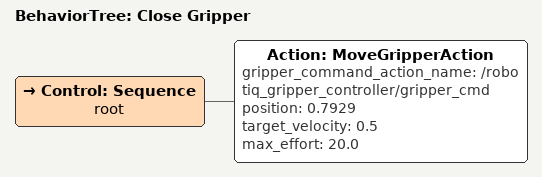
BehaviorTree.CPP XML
<?xml version="1.0"?>
<root BTCPP_format="4" main_tree_to_execute="Close Gripper">
    <BehaviorTree ID="Close Gripper" _description="Close the gripper">
        <Control ID="Sequence" name="root">
            <Action ID="MoveGripperAction" gripper_command_action_name="/robotiq_gripper_controller/gripper_cmd" position="0.7929" target_velocity="0.5" max_effort="20.0" />
        </Control>
    </BehaviorTree>
</root>
